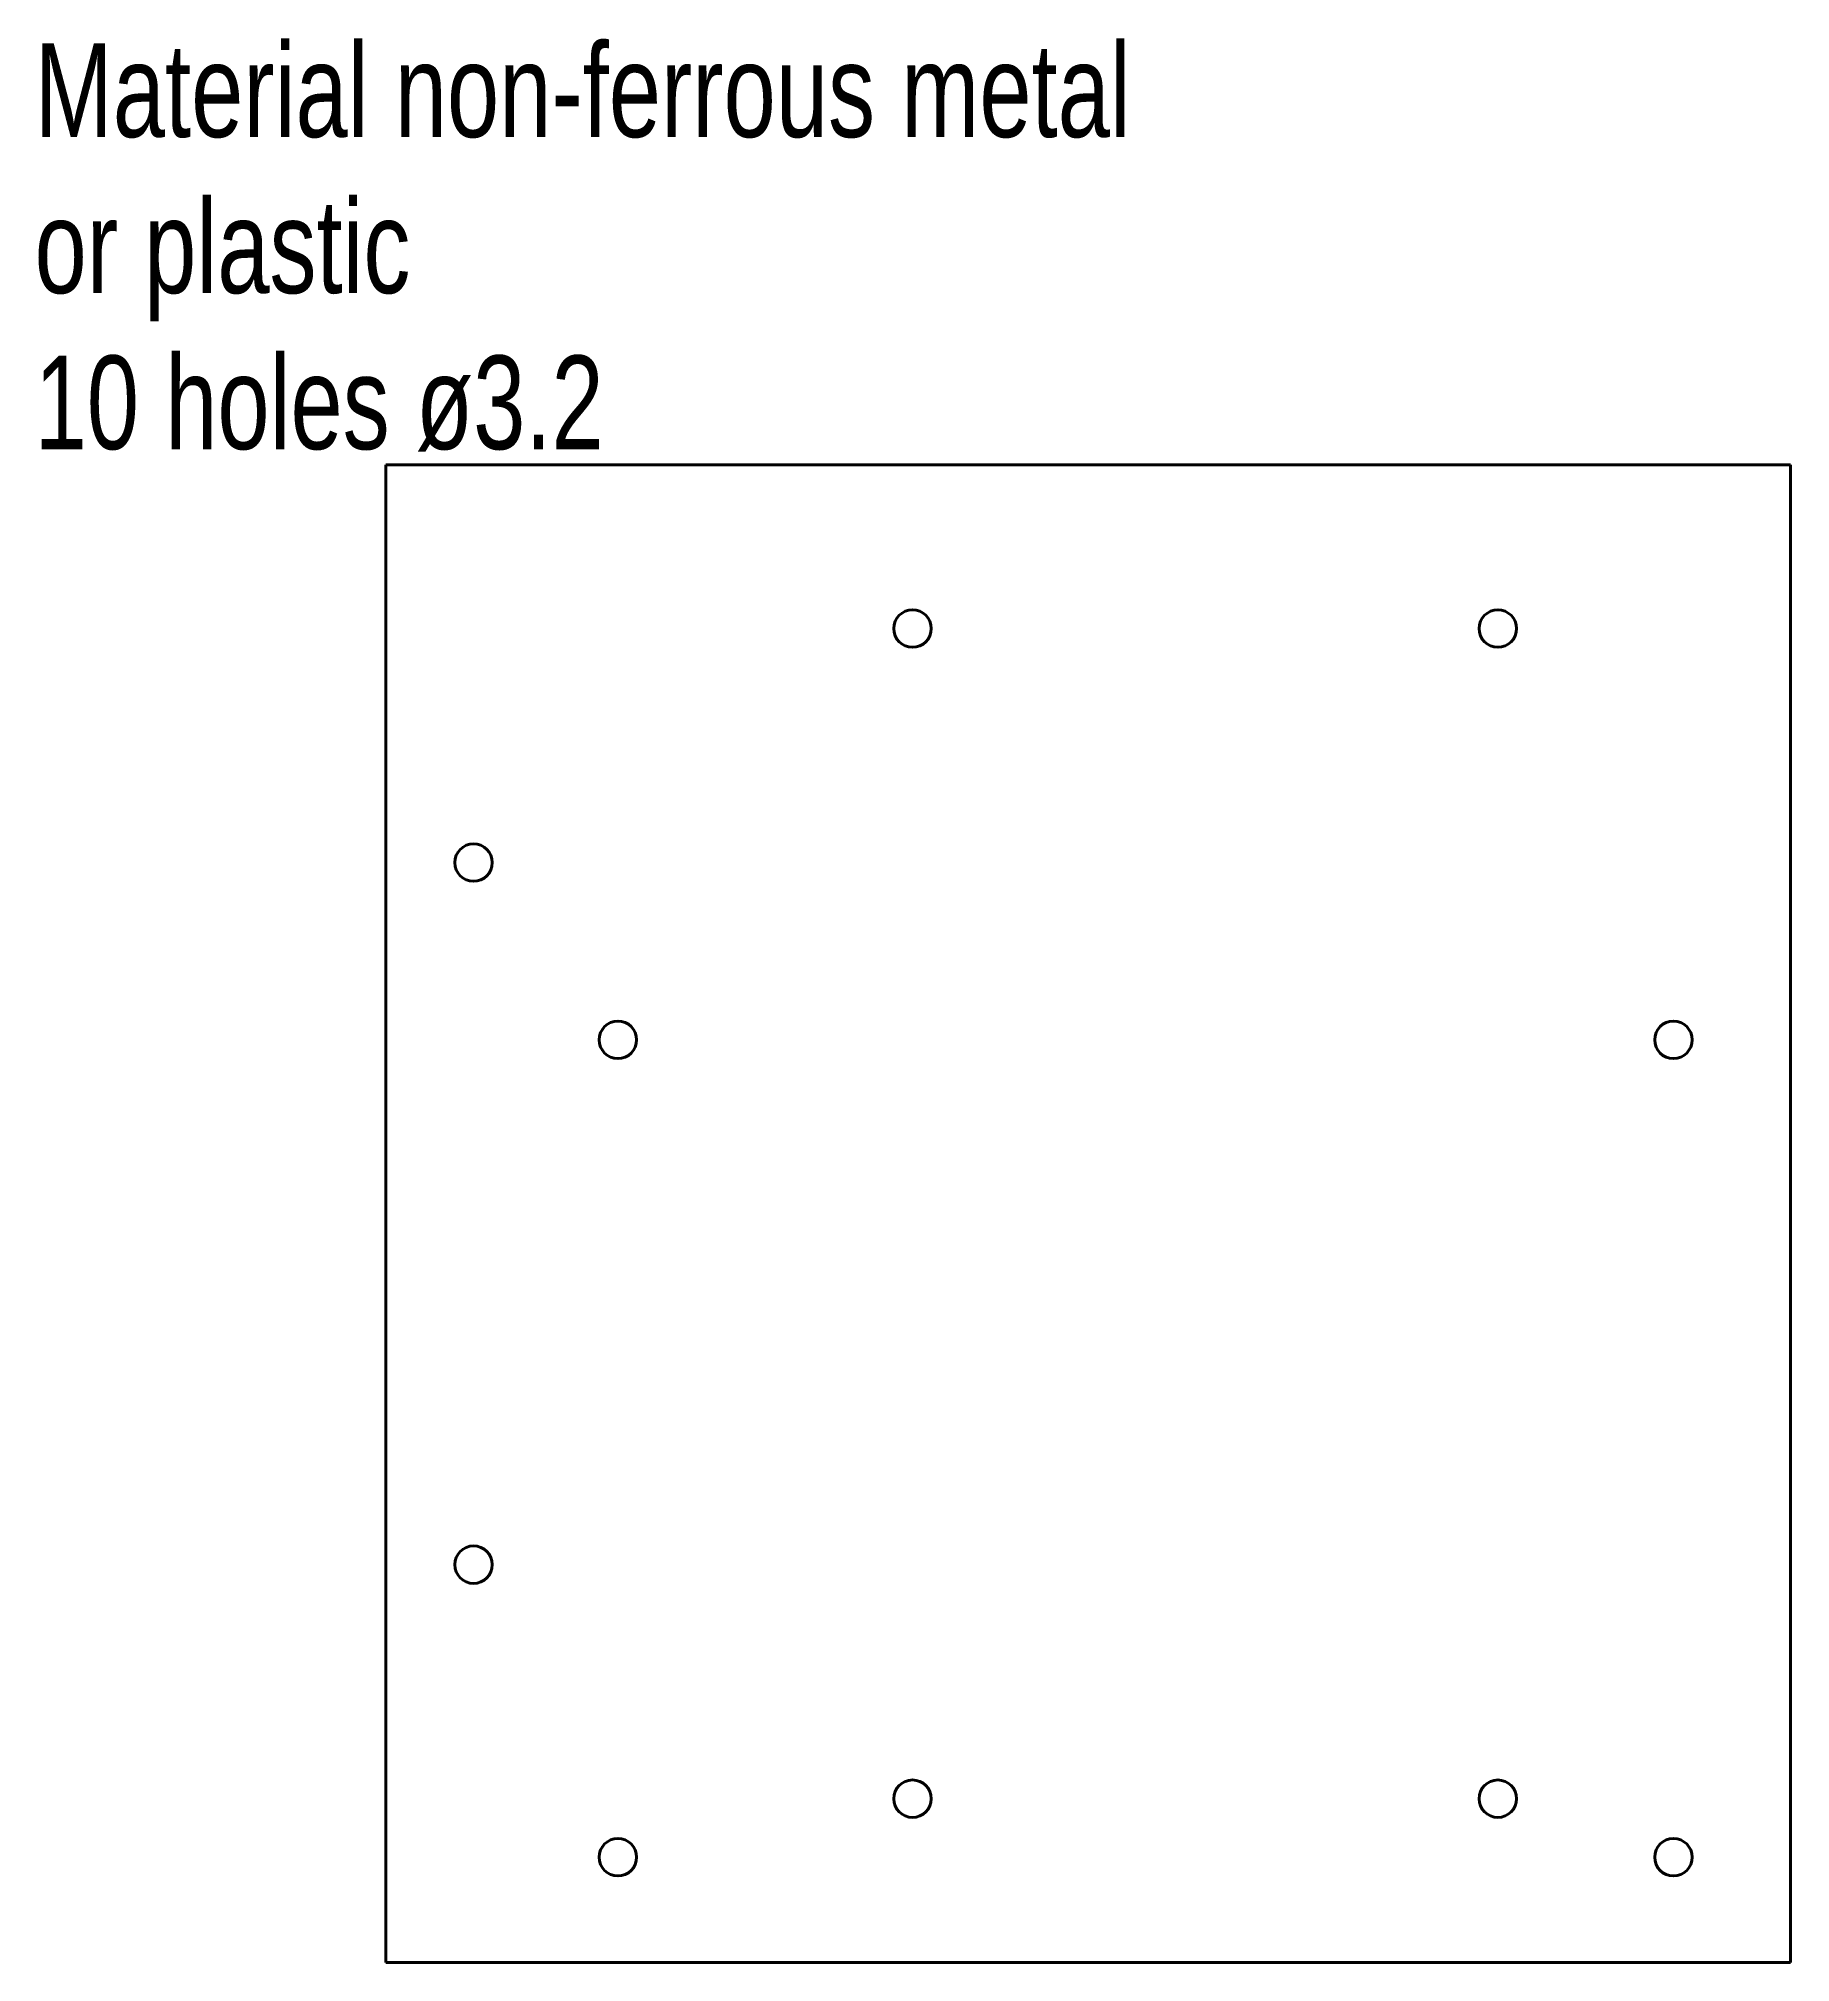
# Model space of a CAD drawing. Header units: millimetres. Extents: x -30 to 120, y 0 to 164.
import ezdxf

# ---------------------------------------------------------------- set-up
doc = ezdxf.new("R2010")
doc.units = ezdxf.units.MM
doc.layers.get('0').update_dxf_attribs({"linetype": 'CONTINUOUS', "lineweight": 40})
doc.layers.add('dimension', color=7, linetype='CONTINUOUS', lineweight=0)
doc.styles.get("Standard").update_dxf_attribs({"font": 'txt', "width": 0.75})

msp = doc.modelspace()

# ---------------------------------------------------------------- linework, layer by layer
for p, q in [((0, 128), (0, 0)), ((120, 128), (0, 128)), ((120, 0), (120, 128)), ((0, 0), (120, 0))]:
    msp.add_line(p, q)
for centre in [(45, 114), (95, 114), (7.5, 94), (19.83, 78.85), (110, 78.85), (7.5, 34), (45, 14), (95, 14), (19.83, 9), (110, 9)]:
    msp.add_circle(centre, 1.6)

# ---------------------------------------------------------------- texts
at = {"layer": 'dimension', "insert": (-30, 164), "char_height": 8, "width": 100, "attachment_point": 1}
msp.add_mtext('Material non-ferrous metal or plastic\\P10 holes ø3.2', dxfattribs=at)

doc.saveas('drawing.dxf')
